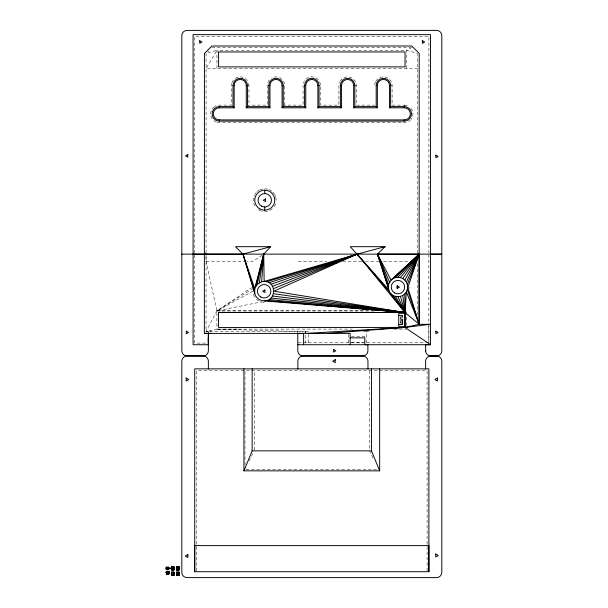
<?xml version="1.0" encoding="UTF-8"?>
<svg xmlns="http://www.w3.org/2000/svg" width="608" height="608" viewBox="0 0 608 608"><rect width="100%" height="100%" fill="white"/><g stroke="black" fill="none" stroke-linecap="round" stroke-linejoin="round"><path stroke-width="0.46" stroke-dasharray="3.04 2.28" d="M194.727 255.079L194.727 343.102L208.362 343.102M194.727 253.186L194.727 36.29L428.898 36.29L428.898 254.129M196.513 570.889L196.513 370.796L427.105 370.796L427.105 570.889M206.066 253.186L206.066 53.443L208.65 50.874M208.742 331.451L206.059 331.816L206.066 255.064L206.066 261.584L216.912 310.886L216.904 329.148L206.036 331.451L216.912 310.886L251.385 287.713M216.95 68.506L216.95 50.312L406.676 50.312L417.567 53.458M244.994 464.915L244.994 370.796M254.387 450.11L254.387 370.796M308.241 334.362L308.241 342.79L305.262 342.783L305.262 331.451L305.269 333.42M237.553 329.103L216.904 329.148L308.248 331.748M338.914 85.515L338.884 105.131L320.538 105.131L320.515 85.515A8.702 8.702 0 0 0 304.281 81.168M348.513 342.806L348.513 334.377L348.513 336.239M366.411 342.783L366.419 331.755L369.398 331.755M369.238 370.796L369.238 450.11L373.32 458.599M404.29 106.666L404.29 105.131L392.13 105.131L390.594 106.666M406.623 325.47L406.638 310.886M406.676 68.506L406.676 50.312L411.023 48.024M417.521 314.648L417.559 262.534M417.559 253.186L417.567 54.393M428.838 342.79L428.898 255.064M297.677 333.397L297.806 331.451M249.075 461.138L253.566 451.805M247.41 106.666L248.946 105.123L267.292 105.123L267.315 85.515A8.702 8.702 0 0 1 267.452 84.003M283.206 106.666L284.742 105.123L303.088 105.123L303.111 85.515A8.702 8.702 0 0 1 303.248 84.003M262.246 255.124L252.594 261.584L246.954 261.584M253.407 288.291L216.912 310.886L374.384 310.886M253.034 291.171L216.912 310.886L261.28 301.918M207.883 52.934L216.95 50.312L206.066 68.514L417.567 68.514M211.88 47.644L411.745 47.644M319.002 85.515L320.515 85.515M354.798 85.515L356.311 85.515L356.334 105.131L374.68 105.131M390.594 85.515L392.107 85.515L392.13 105.131M206.066 261.584L246.012 261.584M298.163 261.584L326.595 261.592M342.699 261.592L361.654 261.592M365.446 261.592L378.708 261.592M383.45 261.592L409.032 261.592M216.912 310.908L375.052 310.908M216.904 329.148L352.541 329.088M393.992 329.11L406.623 329.11M308.248 331.451L206.036 331.451L211.333 331.451M363.592 331.755L366.419 331.755M351.34 336.239L366.419 336.224M297.798 342.79L427.28 342.79M351.333 342.798L363.584 342.79M245.936 469.627L377.682 469.627M247.41 85.515L248.923 85.515L248.946 105.123M428.853 325.934L428.898 342.806M284.742 105.123L284.719 85.515A8.702 8.702 0 0 0 271.67 77.984M409.062 287.029A11.111 11.111 0 0 1 408.85 289.195M264.161 302.298A11.126 11.126 0 0 1 254.904 297.35M254.524 296.734A11.126 11.126 0 0 1 253.407 294.052M275.774 197.243A11.408 11.408 0 0 1 275.941 202.418M275.561 203.855A11.408 11.408 0 0 1 273.805 207.138M272.278 208.764A11.408 11.408 0 0 1 268.417 210.999M267.71 211.212A11.408 11.408 0 0 1 261.805 211.212M261.09 210.999A11.408 11.408 0 0 1 257.23 208.764M254.874 205.899A11.408 11.408 0 0 1 254.524 195.145M254.874 194.492A11.408 11.408 0 0 1 256.181 192.668M257.23 191.619A11.408 11.408 0 0 1 259.054 190.312M259.707 189.962A11.408 11.408 0 0 1 267.71 189.172M269.124 189.658A11.408 11.408 0 0 1 272.278 191.619M272.825 192.128A11.408 11.408 0 0 1 274.634 194.492M274.983 195.145A11.408 11.408 0 0 1 275.561 196.528M231.823 83.258A8.702 8.702 0 0 0 231.519 85.515L231.496 105.123L219.336 105.123A8.74 8.74 0 0 0 214.974 106.294M232.051 82.544A8.702 8.702 0 0 1 247.752 81.168M248.619 83.258A8.702 8.702 0 0 1 248.923 85.515M267.847 82.544A8.702 8.702 0 0 1 269.868 79.367M217.071 122.299A8.74 8.74 0 0 0 219.336 122.596L404.29 122.603A8.74 8.74 0 0 0 410.468 120.034M216.349 122.071A8.74 8.74 0 0 1 214.335 106.704M410.978 108.239A8.74 8.74 0 0 1 410.985 119.472M404.29 105.131A8.74 8.74 0 0 1 408.652 106.294M374.741 84.755A8.702 8.702 0 0 1 375.531 81.837M375.881 81.168A8.702 8.702 0 0 1 392.107 85.515M339.211 83.266A8.702 8.702 0 0 1 339.728 81.837M340.085 81.168A8.702 8.702 0 0 1 356.311 85.515M303.415 83.266A8.702 8.702 0 0 1 303.932 81.837"/><path stroke-width="0.91" d="M166.448 573.283C165.194 574.796 168.849 572.082 168.211 574.058M166.432 567.462L166.44 569.476L166.425 567.469L168.576 567.469L168.576 569.476L168.629 567.355M166.607 574.248L166.577 573.207M166.607 572.364L166.592 571.474M166.592 571.398L166.562 572.189L166.668 571.322M168.576 574.028L166.577 574.058L168.826 573.982L166.691 574.036L166.896 573.215M166.698 574.028L166.577 573.359M166.554 574.302L166.341 573.283C171.312 572.569 167.74 575.115 168.712 573.283L168.697 573.998L168.5 573.496L167.109 573.701L168.568 573.868L168.089 573.283C165.467 574.454 169.86 572.561 168.697 573.998L168.104 573.291M166.896 572.151C171.866 571.528 166.858 572.075 167.048 571.474M168.279 573.291L167.732 573.207M167.496 574.248L168.568 574.013M167.496 572.364L168.826 572.098L166.562 572.189M167.732 571.322L166.577 571.474M167.23 567.788L168.446 567.614M168.583 572.151L166.691 572.151L168.826 572.303L167.8 572.189L168.211 572.174M168.302 567.788L168.492 568.054M168.515 573.61L168.712 573.283L168.712 573.982M168.553 571.68L168.515 572.143L168.712 571.398C169.396 571.733 161.606 573.648 168.712 571.398L168.294 571.398L168.583 571.778M168.773 572.364L168.469 571.619M168.94 572.364L168.94 571.398L166.341 571.398L166.554 572.417M171.464 575.328L171.578 572.166L171.73 575.267L171.593 574.362M171.578 566.8L171.578 569.901L171.798 568.989M171.73 575.328C169.754 570.988 175.674 571.421 173.903 575.328M171.73 569.962C169.282 563.198 178.106 569.027 172.17 569.065M171.707 574.362L171.73 575.153M171.813 572.326L173.713 572.326L173.82 574.446M173.341 569.764C172.634 569.916 174.496 569.704 173.219 568.989L171.707 569.065L171.73 569.787L171.578 568.989M172.049 572.592L172.36 572.599M172.034 567.249L172.11 567.272M172.626 575.153L173.949 575.267L173.949 572.166M172.338 572.888L173.447 572.614M173.835 569.696L173.835 568.989C169.913 569.886 174.83 569.704 173.424 568.989L173.219 568.989C168.142 570.54 178.912 569.544 171.464 568.989M171.836 567.674L173.774 567.614L172.467 567.302M172.626 569.787L171.813 569.742L173.713 569.559M173.295 575.267L172.908 575.145M173.128 569.81L172.68 570.008M173.326 569.962L173.698 569.726M173.698 575.1L171.707 575.138L173.713 575.115M171.98 572.896L173.538 572.903M173.903 569.962L173.949 566.8M174.063 575.328L173.835 574.362M174.063 569.962L174.063 566.808L171.517 566.755L171.676 570.008M176.502 575.328L176.616 572.166L176.632 575.252L176.837 574.362M176.768 575.328L176.73 572.356L178.874 572.356M176.768 569.962L176.73 566.983L178.752 567.135M176.852 572.326L178.752 572.326C179.793 574.15 178.098 575.388 178.334 575.267M176.715 570.008L176.616 566.8L176.632 569.878L176.73 568.989L177.308 568.989M176.746 568.989L176.768 569.787L178.258 568.989C179.618 569.764 177.612 569.894 178.38 569.764M177.012 572.888L178.577 572.903M178.524 569.202C179.862 569.08 175.674 569.977 178.258 568.989L178.57 569.377L178.874 568.989L178.934 566.869M177.878 572.888L177.399 572.599M178.988 568.989L178.988 569.901L176.768 569.764M177.665 575.328L178.988 575.062L178.258 574.362L177.27 574.636L177.665 574.362M177.764 569.878L176.852 569.742L178.988 569.901L178.364 569.901M177.506 567.302L177.893 567.302M177.506 567.53L178.775 567.515M178.167 569.81L177.718 570.008M177.741 567.53L178.456 567.302M177.057 575.115C176.297 575.297 179.208 574.362 178.988 575.267L179.102 574.362L176.502 574.362M178.782 574.362L178.258 574.362C175.773 574.537 178.82 575.578 178.874 574.362L178.456 574.362L178.874 575.062L178.934 572.242M178.942 575.328L178.988 572.166M178.942 569.962L178.988 566.8L179.102 569.962M179.102 575.328L179.102 572.181M194.727 571.71L194.712 368.858L428.898 368.858L428.898 571.71L194.727 571.71L194.712 545.604L428.883 545.604L428.898 571.71M208.362 369.048L208.362 361.175A5.221 5.221 0 0 0 203.14 355.954L187.044 355.954A5.221 5.221 0 0 1 181.822 350.778L181.83 35.621A5.221 5.221 0 0 1 187.051 30.4L436.582 30.4A5.221 5.221 0 0 1 441.803 35.621L441.796 350.786A5.221 5.221 0 0 1 436.574 356.007L430.152 355.954M388.223 287.014L377.446 254.129L385.092 246.673L350.307 246.696L388.558 289.53L388.558 284.491L391.073 280.136L419.201 254.114L406.372 291.87L404.996 312.512L218.553 312.512L218.546 327.454L404.989 327.423L430.54 324.307L419.155 324.292L419.201 254.114L377.446 254.129L389.53 291.87L404.996 312.512L419.201 324.307L404.989 327.423L327.834 333.404M389.462 107.798L390.64 106.62L404.29 106.62A7.243 7.243 0 0 1 411.532 113.863A7.243 7.243 0 0 1 404.29 121.098L219.336 121.098L219.336 119.905A6.057 6.057 0 0 1 213.286 113.848A6.057 6.057 0 0 1 219.336 107.798L234.164 107.798L234.164 85.515A6.057 6.057 0 0 1 240.221 79.458A6.057 6.057 0 0 1 246.278 85.515L246.263 107.798L269.96 107.798L269.96 85.515A6.057 6.057 0 0 1 276.017 79.458A6.057 6.057 0 0 1 282.074 85.515L282.074 107.798L305.756 107.798L305.763 85.515A6.057 6.057 0 0 1 311.813 79.458A6.057 6.057 0 0 1 317.87 85.515L317.87 107.798L341.559 107.798L341.559 85.515A6.057 6.057 0 0 1 347.609 79.458A6.057 6.057 0 0 1 353.666 85.515L353.666 107.798L377.355 107.798L377.355 85.515A6.057 6.057 0 0 1 383.405 79.458A6.057 6.057 0 0 1 389.462 85.515L389.462 107.798L404.29 107.798A6.057 6.057 0 0 1 410.339 113.856A6.057 6.057 0 0 1 404.29 119.905L219.336 119.905M219.336 107.798L219.336 106.62L232.986 106.62L234.164 107.798M232.986 106.62L233.008 85.515A7.212 7.212 0 0 1 240.221 78.31A7.212 7.212 0 0 1 247.433 85.515L247.456 106.62L246.263 107.798M379.666 368.858L379.666 470.843L243.937 470.843L243.937 368.858M243.937 470.843L252.153 450.855L252.153 368.858M264.754 210.178L264.754 206.986M269.96 107.798L268.782 106.62L268.804 85.515A7.212 7.212 0 0 1 276.017 78.31A7.212 7.212 0 0 1 283.229 85.515L283.252 106.62L282.074 107.798M297.403 333.397L297.798 333.397L297.791 350.77A5.214 5.214 0 0 0 303.012 355.992L362.672 355.992A5.221 5.221 0 0 1 367.954 361.175L367.954 369.048M297.852 369.048L297.852 361.175A5.221 5.221 0 0 1 303.073 355.961L362.733 355.961A5.221 5.221 0 0 0 367.893 350.77L367.901 344.728M303.612 344.728L303.612 333.397L298.186 333.389M305.756 107.798L304.578 106.62L304.6 85.515A7.212 7.212 0 0 1 311.813 78.31A7.212 7.212 0 0 1 319.025 85.515L319.048 106.62L317.87 107.798M341.559 107.798L340.374 106.62L340.396 85.515A7.212 7.212 0 0 1 347.609 78.31A7.212 7.212 0 0 1 354.821 85.515L354.844 106.62L353.666 107.798M350.155 344.721L350.155 333.404L204.364 333.404L204.425 53.443L211.88 45.988L411.745 45.988L419.201 53.443L419.155 324.292M379.666 470.843L371.473 450.855L371.473 368.858M377.355 107.798L376.177 106.62L376.192 85.515A7.212 7.212 0 0 1 383.405 78.31A7.212 7.212 0 0 1 390.617 85.515L390.64 106.62M397.206 288.412L397.206 285.828L399.441 287.12L397.206 288.412L397.206 285.821M404.29 121.098L404.29 119.905M404.29 107.798L404.29 106.62M404.989 326.633L404.996 313.356L398.726 313.356L398.726 326.633L404.989 326.633L404.989 327.454L430.54 344.713L430.54 34.656L193.086 34.648L193.086 344.744L208.362 344.744L208.362 333.404L204.364 333.404L208.742 333.397M425.615 369.048L425.615 361.182A5.221 5.221 0 0 1 430.836 355.961L436.582 355.961A5.221 5.221 0 0 1 441.796 361.182L441.796 572.379A5.221 5.221 0 0 1 436.574 577.6L187.044 577.6A5.221 5.221 0 0 1 181.822 572.379L181.822 361.175A5.221 5.221 0 0 1 187.044 355.954L203.14 355.999A5.221 5.221 0 0 0 208.362 350.778L208.362 332.751L208.346 333.404L211.326 333.397L210.558 333.397M436.582 356.007L430.836 355.961A5.221 5.221 0 0 1 425.661 351.462L425.615 344.736L430.54 344.713L297.798 344.728M167.223 571.322L167.132 571.718L168.439 571.695M264.161 300.892C276.67 301.37 276.67 280.942 264.161 281.413L263.728 254.129L254.752 288.633L257.275 284.27L261.638 281.747L263.728 254.129L270.666 246.688L235.524 246.688L242.964 254.129L254.752 288.633L254.752 293.672A9.743 9.743 0 0 0 264.161 300.892L404.996 312.512L404.989 327.423L306.614 333.404M166.508 568.032C180.796 568.108 161.895 569.491 166.873 567.788M167.132 571.877L167.147 571.406M167.048 571.771L166.691 571.968L168.089 571.398L168.568 571.984L167.253 571.794L168.089 571.398L168.568 571.984L167.261 571.771M168.568 573.868L168.089 573.283L167.162 573.557L168.568 573.868L167.253 573.678M177.042 567.234L177.498 567.256L176.875 567.674M177.354 569.453L178.737 569.574L177.247 569.438L178.737 569.574L178.874 568.989L178.577 569.27M166.729 567.735L167.451 567.735M168.287 567.788L167.588 567.788M177.354 574.841L178.737 574.948L177.323 574.362C176.822 575.183 179.36 575.335 178.456 574.362C178.896 575.35 175.613 574.621 178.258 574.362L178.638 574.796M178.957 575.252L176.852 575.115L177.323 574.362M259.289 282.72L263.728 254.129L255.725 286.284M257.275 284.27L263.728 254.129M167.154 571.398L168.279 571.406M391.073 293.892C395.352 298.323 403.393 297.266 406.372 291.87L419.201 324.307L407.679 287.014L407.345 284.491L419.201 254.114L391.073 280.136L377.446 254.129L388.558 284.491M177.422 569.415L178.638 569.43M168.712 571.398L168.712 572.098M178.699 574.628L178.524 574.575M407.345 284.491L406.372 282.15L419.201 254.114L395.436 277.62L393.087 278.586M178.722 569.225L178.874 569.696L178.805 566.907M406.372 282.15L404.829 280.136L419.201 254.114L397.951 277.286L395.436 277.62M400.467 277.62L402.815 278.586L419.201 254.114L400.467 277.62L397.951 277.286M178.235 572.888L177.506 572.903M177.042 572.599L177.483 572.614M171.813 569.559C175.932 568.655 171.524 570.692 173.219 568.989L173.698 569.574L172.383 569.362L173.219 568.989L172.079 568.989L171.813 569.559L172.193 569.415M167.253 573.625L168.089 573.283L166.691 573.853L167.147 573.291M176.852 569.559L178.258 568.989L178.737 569.574M171.646 566.884L173.82 566.983M166.896 571.33L167.116 571.816L167.732 571.398M176.685 566.884L178.858 567.135M176.685 572.257L178.858 572.508M166.691 573.853L167.223 573.207M177.422 569.339L178.258 568.989L176.746 569.065M273.57 288.633L357.147 254.129L385.092 246.673M167.268 571.74L168.089 571.398M177.209 574.438L178.258 574.362L177.437 574.765L178.737 574.948M272.597 286.284L357.147 254.129L389.53 291.87M271.046 284.27L357.147 254.129L404.996 312.512L218.553 312.535M269.032 282.72L357.147 254.129L273.896 291.156L404.996 312.512L404.829 293.892M177.376 574.651L178.258 574.362M266.684 281.747L357.147 254.129L264.161 281.413L261.638 281.747M270.666 246.688L242.964 254.129L193.086 254.129M367.81 344.713L364.823 344.721L364.792 337.866L350.155 337.866M177.3 574.841L176.616 574.362M178.729 567.674L176.875 567.659M167.177 571.702L166.949 571.398L167.101 571.786M168.811 572.272L168.196 572.303M246.27 106.666L268.782 106.62M172.018 575.115C172.832 574.271 171.646 574.932 172.626 575.229M233.008 85.515L234.164 85.515M246.278 85.515L247.433 85.515M268.804 85.515L269.96 85.515M282.074 85.515L283.229 85.515M304.6 85.515L305.763 85.515M317.87 85.515L319.025 85.515M340.396 85.515L341.559 85.515M353.666 85.515L354.821 85.515M376.192 85.515L377.355 85.515M389.462 85.515L390.617 85.515M283.252 106.62L304.578 106.62M319.048 106.62L340.374 106.62M354.844 106.62L376.177 106.62M181.822 254.129L441.803 254.129L430.54 254.114M398.726 315.537L402.602 315.537L402.602 317.026L400.664 317.026L400.664 319.261L402.602 319.261L402.602 324.482L398.726 324.482M402.602 320.758L400.664 320.758L400.664 322.992L402.602 322.992M252.153 450.855L371.473 450.855M176.556 566.755L179.048 566.755M173.698 567.12L171.813 566.952M178.737 567.12L176.852 566.952M166.25 567.234L168.743 567.234L168.796 569.476L166.197 569.476L166.197 567.287M168.69 567.279L166.311 567.279L166.326 569.476M166.44 567.614L168.553 567.614M171.517 572.128L174.01 572.128M176.556 572.128L179.048 572.128M167.55 572.417L168.006 572.288M171.707 572.508L173.82 572.508M177.863 572.903L178.456 572.903M178.22 572.903L178.752 572.508M167.55 574.302L168.15 574.302M171.464 574.362L174.063 574.362L174.063 572.181M173.713 574.932L171.821 574.94L171.707 574.438M172.68 575.381L173.272 575.381M177.718 575.381L178.311 575.381M204.425 254.114L206.188 254.121M266.684 300.565L404.996 312.512L402.815 295.435M269.032 299.592L404.996 312.512L400.467 296.408M271.046 298.042L404.996 312.512L397.951 296.734M272.597 296.028L404.996 312.512L395.436 296.408M273.57 293.672L404.996 312.512L393.087 295.435M178.6 574.727L178.456 574.362M402.815 278.586L404.829 280.136M377.446 254.129L389.53 282.15M407.345 289.53L419.201 324.307M177.118 574.362L177.232 574.758M254.418 291.156L242.964 254.129L254.752 293.672M425.615 350.786L425.661 351.462M208.232 338.398L208.362 343.102M264.754 190.175L264.754 193.557M219.336 121.098A7.243 7.243 0 0 1 212.101 113.856A7.243 7.243 0 0 1 219.336 106.62M186.185 378.032L186.185 381.011L188.769 379.521L186.185 378.032M186.299 331.14L186.299 333.724L188.533 332.432L186.299 331.14M187.796 154.561L187.796 157.145L185.554 155.853L187.796 154.561M187.902 554.61L187.902 557.597L185.318 556.1L187.902 554.61M199.728 40.744L199.728 43.328L201.962 42.036L199.728 40.744M218.591 51.954L218.591 66.895L405.034 66.872L405.034 51.954L218.591 51.976M264.906 289.955L264.906 292.554L262.671 291.247L264.906 289.955M265.498 198.983L265.498 201.575L263.264 200.275L265.498 198.983M333.602 349.478L333.602 352.062L335.836 350.77L333.602 349.478M335.266 359.685L335.266 362.672L332.682 361.175L335.266 359.685M422.408 40.744L422.408 43.328L424.65 42.036L422.408 40.744M435.716 554.032L435.716 557.019L438.3 555.522L435.716 554.032M435.83 331.147L435.83 333.731L438.072 332.439L435.83 331.147M435.837 155.146L435.837 157.73L438.072 156.438L435.837 155.146M437.441 378.032L437.441 381.018L434.857 379.521L437.441 378.032M178.744 575.107L176.746 575.138L178.752 575.115M394.592 292.919A6.711 6.711 0 0 0 404.662 287.105A6.711 6.711 0 0 0 394.592 281.291A6.711 6.711 0 0 0 394.592 292.919M260.802 297.061A6.711 6.711 0 0 0 270.872 291.247A6.711 6.711 0 0 0 260.802 285.433A6.711 6.711 0 0 0 260.802 297.061M261.402 206.082A6.711 6.711 0 0 0 271.464 200.275A6.711 6.711 0 0 0 261.402 194.461A6.711 6.711 0 0 0 261.402 206.082M259.753 208.84A10.002 10.002 0 0 0 274.763 200.176A10.002 10.002 0 0 0 259.753 191.512A10.002 10.002 0 0 0 259.753 208.84"/></g></svg>
